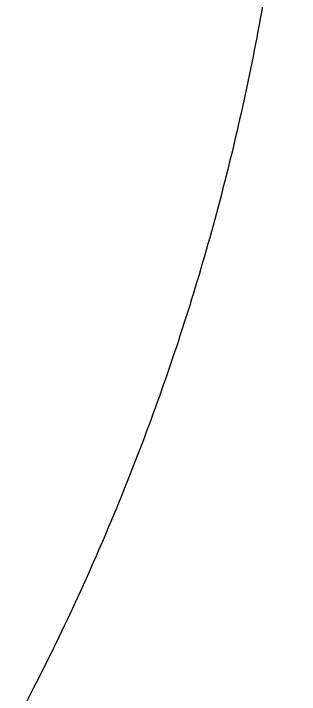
# Model space of a CAD drawing. Header units: millimetres. Extents: x 0 to 1796, y -943 to 816.
# Drawn here: x 423.35 to 425.52, y -727.14 to -721.96 of the extents above; entities that cross this region are included whole.
import ezdxf

# ---------------------------------------------------------------- set-up
doc = ezdxf.new("R2010")
doc.units = ezdxf.units.MM
doc.layers.add('Blocks', color=7, linetype='Continuous')
doc.layers.add('Blocks$Inner', color=7, linetype='Continuous', lineweight=25, true_color=0x007f00)

# ---------------------------------------------------------------- blocks, each defined once
blk = doc.blocks.new('Balcony Chair Top')
at = {"layer": 'Blocks$Inner'}
blk.add_open_spline([(382.7952, -5.1697), (382.7953, -5.2128), (382.7953, -5.256), (382.7951, -5.2991), (382.7949, -5.342), (382.7945, -5.3851), (382.794, -5.4281), (382.7911, -5.6861), (382.7827, -5.9443), (382.7689, -6.202), (382.7551, -6.4596), (382.7359, -6.7172), (382.7113, -6.9741), (382.6867, -7.231), (382.6564, -7.4889), (382.621, -7.7445), (382.5856, -8.0002), (382.5441, -8.2594), (382.4979, -8.5133), (382.4517, -8.7672), (382.3984, -9.0286), (382.3415, -9.2803), (382.2845, -9.532), (382.2202, -9.7907), (382.1526, -10.0398), (382.0851, -10.2888), (382.011, -10.5406), (381.933, -10.7866), (381.8549, -11.0326), (381.7712, -11.2785), (381.6829, -11.521), (381.5946, -11.7635), (381.501, -12.0044), (381.4026, -12.2431), (381.3041, -12.4817), (381.2006, -12.7185), (381.0922, -12.9529), (380.9838, -13.1872), (380.8697, -13.4207), (380.7515, -13.6503), (380.6333, -13.8799), (380.5082, -14.1108), (380.3804, -14.3353), (380.2526, -14.5597), (380.1157, -14.7888), (379.9784, -15.0076), (379.8412, -15.2264), (379.6947, -15.4495), (379.5483, -15.6622), (379.402, -15.875), (379.2486, -16.0883), (379.0933, -16.2948), (378.9381, -16.5012), (378.7775, -16.7057), (378.6137, -16.9055), (378.4499, -17.1053), (378.2817, -17.3018), (378.1096, -17.4946), (377.7655, -17.8802), (377.4038, -18.2526), (377.0283, -18.6081), (376.8406, -18.7858), (376.6459, -18.9625), (376.4508, -19.1321), (376.2558, -19.3018), (376.0505, -19.4729), (375.8484, -19.6341), (375.6463, -19.7954), (375.4339, -19.9576), (375.2252, -20.1101), (375.0164, -20.2627), (374.8008, -20.4134), (374.5857, -20.557), (374.1556, -20.8443), (373.7118, -21.1145), (373.259, -21.3648), (372.8062, -21.6151), (372.3411, -21.8472), (371.8688, -22.0587), (371.6326, -22.1645), (371.3902, -22.267), (371.1498, -22.3627), (370.9093, -22.4584), (370.6588, -22.552), (370.4145, -22.6375), (370.1702, -22.7229), (369.9159, -22.8059), (369.6682, -22.8809), (369.4205, -22.9559), (369.167, -23.0269), (368.9163, -23.0915), (368.4149, -23.2205), (367.9063, -23.3289), (367.3958, -23.4155), (366.8853, -23.5021), (366.3694, -23.5676), (365.8534, -23.6111), (365.5954, -23.6328), (365.3326, -23.6495), (365.0739, -23.6603), (364.8152, -23.6712), (364.5477, -23.6768), (364.2888, -23.6767), (363.9673, -23.6766), (363.6342, -23.6677), (363.3133, -23.6507), (362.9939, -23.6337), (362.6661, -23.6077), (362.3481, -23.5741)], degree=3, knots=[0, 0, 0, 0, 1, 1, 1, 2, 2, 2, 3, 3, 3, 4, 4, 4, 5, 5, 5, 6, 6, 6, 7, 7, 7, 8, 8, 8, 9, 9, 9, 10, 10, 10, 11, 11, 11, 12, 12, 12, 13, 13, 13, 14, 14, 14, 15, 15, 15, 16, 16, 16, 17, 17, 17, 18, 18, 18, 19, 19, 19, 20, 20, 20, 21, 21, 21, 22, 22, 22, 23, 23, 23, 24, 24, 24, 25, 25, 25, 26, 26, 26, 27, 27, 27, 28, 28, 28, 29, 29, 29, 30, 30, 30, 31, 31, 31, 32, 32, 32, 33, 33, 33, 34, 34, 34, 35, 35, 35, 36, 36, 36, 36], dxfattribs=at)

msp = doc.modelspace()

# ---------------------------------------------------------------- block references
at = {"layer": 'Blocks'}
msp.add_blockref('Balcony Chair Top', (42.7261, -713.486), dxfattribs=at)

doc.saveas('drawing.dxf')
